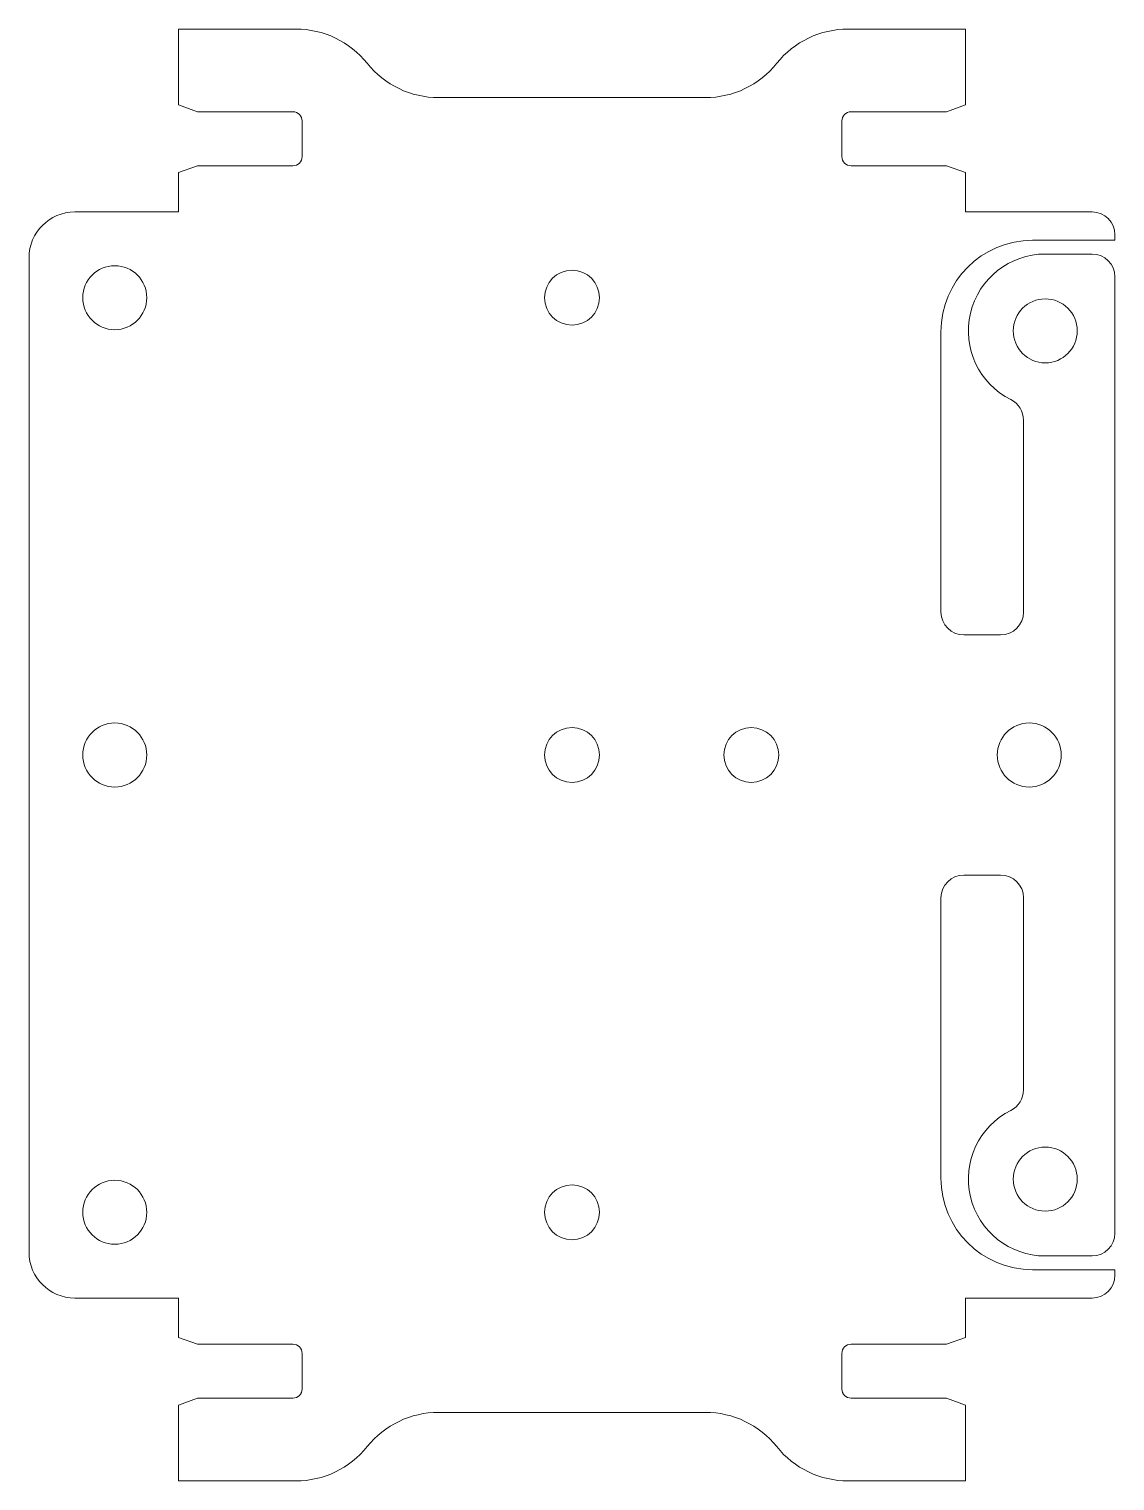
# Model space of a CAD drawing. Header units: inches. Extents: x 3.9 to 6.28, y 2.79 to 5.96.
import ezdxf

# ---------------------------------------------------------------- set-up
doc = ezdxf.new("R2010")
doc.units = ezdxf.units.IN
doc.header["$MEASUREMENT"] = 0

msp = doc.modelspace()

# ---------------------------------------------------------------- linework, layer by layer
at = {"color": 7, "linetype": 'Continuous', "lineweight": 15}
for p, q in [((4.2297, 5.9619), (4.2297, 5.7959)), ((4.486, 5.9619), (4.2297, 5.9619)), ((5.9503, 5.9619), (5.6939, 5.9619)), ((5.9503, 5.7959), (5.9503, 5.9619)), ((5.3817, 5.8119), (4.7983, 5.8119)), ((4.2297, 5.7959), (4.2709, 5.7809)), ((4.4797, 5.7809), (4.2709, 5.7809)), ((5.9091, 5.7809), (5.7003, 5.7809)), ((5.9091, 5.7809), (5.9503, 5.7959)), ((4.4997, 5.6829), (4.4997, 5.7609)), ((5.6803, 5.7609), (5.6803, 5.6829)), ((4.2709, 5.6629), (4.2297, 5.6479)), ((4.2709, 5.6629), (4.4797, 5.6629)), ((5.7003, 5.6629), (5.9091, 5.6629)), ((5.9503, 5.6479), (5.9091, 5.6629)), ((4.2297, 5.6479), (4.2297, 5.5619)), ((5.9503, 5.5619), (5.9503, 5.6479)), ((4.2297, 5.5619), (4.0025, 5.5619)), ((6.2275, 5.5619), (5.9503, 5.5619)), ((6.2775, 5.4999), (6.097, 5.4999)), ((6.2775, 5.4999), (6.2775, 5.5119)), ((3.9025, 5.4619), (3.9025, 3.2869)), ((6.125, 5.4699), (6.2275, 5.4699)), ((6.2775, 3.3289), (6.2775, 5.4199)), ((5.897, 5.2999), (5.897, 4.6869)), ((6.0775, 4.6869), (6.0775, 5.1069)), ((5.947, 4.6369), (6.0275, 4.6369)), ((5.947, 4.1119), (6.0275, 4.1119)), ((5.897, 3.4489), (5.897, 4.0619)), ((6.0775, 4.0619), (6.0775, 3.6419)), ((6.125, 3.2789), (6.2275, 3.2789)), ((6.2775, 3.2489), (6.097, 3.2489)), ((6.2775, 3.2369), (6.2775, 3.2489)), ((4.0025, 3.1869), (4.2297, 3.1869)), ((4.2297, 3.1869), (4.2297, 3.1009)), ((5.9503, 3.1869), (6.2275, 3.1869)), ((5.9503, 3.1009), (5.9503, 3.1869)), ((4.2297, 3.1009), (4.2709, 3.0859)), ((4.4797, 3.0859), (4.2709, 3.0859)), ((5.9091, 3.0859), (5.7003, 3.0859)), ((5.9091, 3.0859), (5.9503, 3.1009)), ((4.4997, 2.9879), (4.4997, 3.0659)), ((5.6803, 3.0659), (5.6803, 2.9879)), ((4.2709, 2.9679), (4.2297, 2.9529)), ((4.2297, 2.9529), (4.2297, 2.7869)), ((4.2709, 2.9679), (4.4797, 2.9679)), ((5.7003, 2.9679), (5.9091, 2.9679)), ((5.9503, 2.9529), (5.9091, 2.9679)), ((5.9503, 2.7869), (5.9503, 2.9529)), ((5.3817, 2.9369), (4.7983, 2.9369)), ((4.2297, 2.7869), (4.486, 2.7869)), ((5.6939, 2.7869), (5.9503, 2.7869))]:
    msp.add_line(p, q, dxfattribs=at)
for centre, radius in [((4.09, 5.3744), 0.07), ((5.09, 5.3744), 0.06), ((6.125, 5.3019), 0.07), ((4.09, 4.3744), 0.07), ((5.09, 4.3744), 0.06), ((5.4821, 4.3744), 0.06), ((6.09, 4.3744), 0.07), ((6.125, 3.4469), 0.07), ((4.09, 3.3744), 0.07), ((5.09, 3.3744), 0.06)]:
    msp.add_circle(centre, radius, dxfattribs=at)
for centre, radius, start, end in [((4.486, 5.7619), 0.2, 38.6822, 90), ((5.6939, 5.7619), 0.2, 90, 141.3178), ((4.7983, 6.0119), 0.2, 218.6822, 270), ((5.3817, 6.0119), 0.2, 270, 321.3178), ((4.4797, 5.7609), 0.02, 0, 90), ((5.7003, 5.7609), 0.02, 90, 180), ((4.4797, 5.6829), 0.02, 270, 0), ((5.7003, 5.6829), 0.02, 180, 270), ((4.0025, 5.4619), 0.1, 90, 180), ((6.2275, 5.5119), 0.05, 360, 90), ((6.097, 5.2999), 0.2, 90, 180), ((6.125, 5.3019), 0.168, 90, 243.4328), ((6.2275, 5.4199), 0.05, 360, 90), ((6.0275, 5.1069), 0.05, 0, 63.4328), ((5.947, 4.6869), 0.05, 180, 270), ((6.0275, 4.6869), 0.05, 270, 0), ((5.947, 4.0619), 0.05, 90, 180), ((6.0275, 4.0619), 0.05, 0, 90), ((6.0275, 3.6419), 0.05, 296.5672, 0), ((6.125, 3.4469), 0.168, 116.5672, 270), ((6.097, 3.4489), 0.2, 180, 270), ((6.2275, 3.3289), 0.05, 270, 0), ((4.0025, 3.2869), 0.1, 180, 270), ((6.2275, 3.2369), 0.05, 270, 0), ((4.4797, 3.0659), 0.02, 0, 90), ((5.7003, 3.0659), 0.02, 90, 180), ((4.4797, 2.9879), 0.02, 270, 0), ((5.7003, 2.9879), 0.02, 180, 270), ((4.7983, 2.7369), 0.2, 90, 141.3178), ((5.3817, 2.7369), 0.2, 38.6822, 90), ((4.486, 2.9869), 0.2, 270, 321.3178), ((5.6939, 2.9869), 0.2, 218.6822, 270)]:
    msp.add_arc(centre, radius, start, end, dxfattribs=at)

doc.saveas('drawing.dxf')
